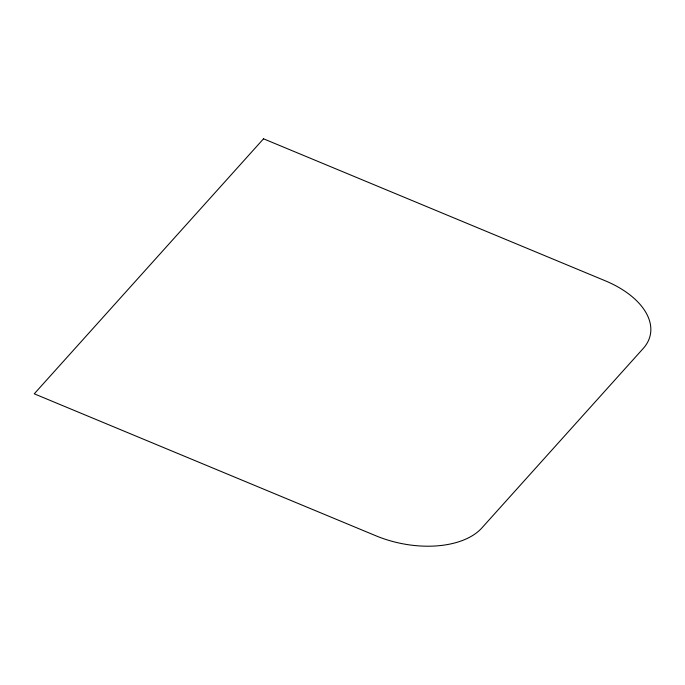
<?xml version="1.0" encoding="UTF-8"?>
<svg xmlns="http://www.w3.org/2000/svg" width="685" height="685" viewBox="0 0 685 685"><rect width="100%" height="100%" fill="white"/><g stroke="black" fill="none" stroke-linecap="round" stroke-linejoin="round"><path stroke-width="1.03" d="M263.528 138.798L34.25 393.815L375.979 535.816A80.676 46.272 11.7 0 0 481.889 527.921L643.224 348.468A80.676 46.272 11.7 0 0 605.249 280.79L263.528 138.798"/></g></svg>
